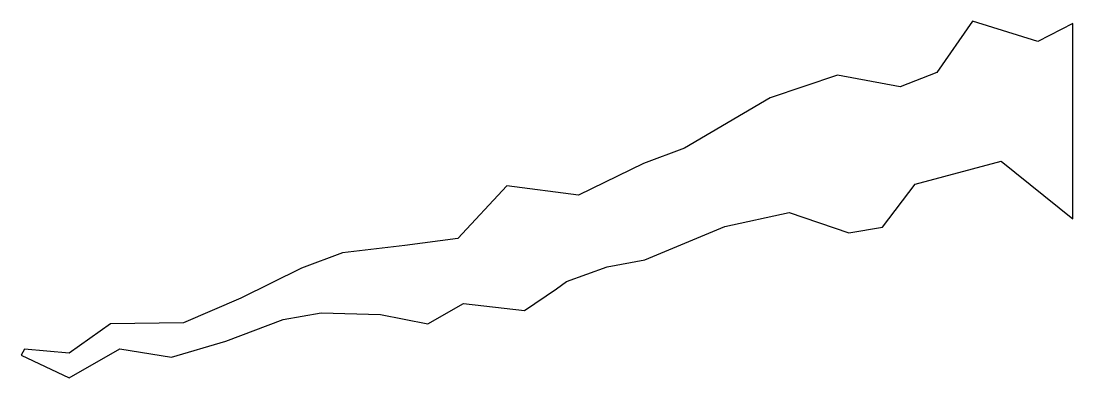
# Model space of a CAD drawing. Extents: x 0 to 65.2, y 0 to 22.1.
import ezdxf

# ---------------------------------------------------------------- set-up
doc = ezdxf.new("R2010")
doc.units = 0
doc.layers.add('Ebene_1', color=7, linetype='CONTINUOUS')

msp = doc.modelspace()

# ---------------------------------------------------------------- linework, layer by layer
at = {"layer": 'Ebene_1', "color": 7}
msp.add_lwpolyline([(65.164121, 21.971441), (62.98186, 20.850268), (58.943655, 22.120268), (56.738244, 18.921017), (54.469993, 18.047892), (50.582822, 18.774394), (46.411778, 17.370448), (41.090895, 14.233481), (38.550345, 13.284838), (34.530883, 11.336845), (30.100214, 11.911762), (27.059159, 8.635337), (23.767853, 8.199327), (19.912652, 7.762766), (17.372102, 6.813573), (13.624388, 4.942197), (10.072909, 3.418087), (5.549084, 3.35194), (2.990895, 1.540646), (0.211667, 1.78704), (0, 1.405047), (2.985934, 0.000001), (6.122902, 1.807434), (9.322706, 1.28819), (12.686773, 2.280379), (16.247071, 3.619831), (18.599658, 4.035999), (22.267444, 3.940639), (25.195499, 3.345878), (27.39926, 4.604851), (31.179494, 4.171598), (33.17765, 5.520973), (33.791703, 5.970211), (36.299733, 6.896256), (38.652318, 7.312974), (43.598372, 9.38499), (47.582007, 10.256461), (51.281212, 8.997488), (53.36205, 9.338139), (55.380049, 12.005469), (60.706994, 13.432565), (65.164121, 9.86069), (65.164121, 21.971441)], close=True, dxfattribs=at)

doc.saveas('drawing.dxf')
